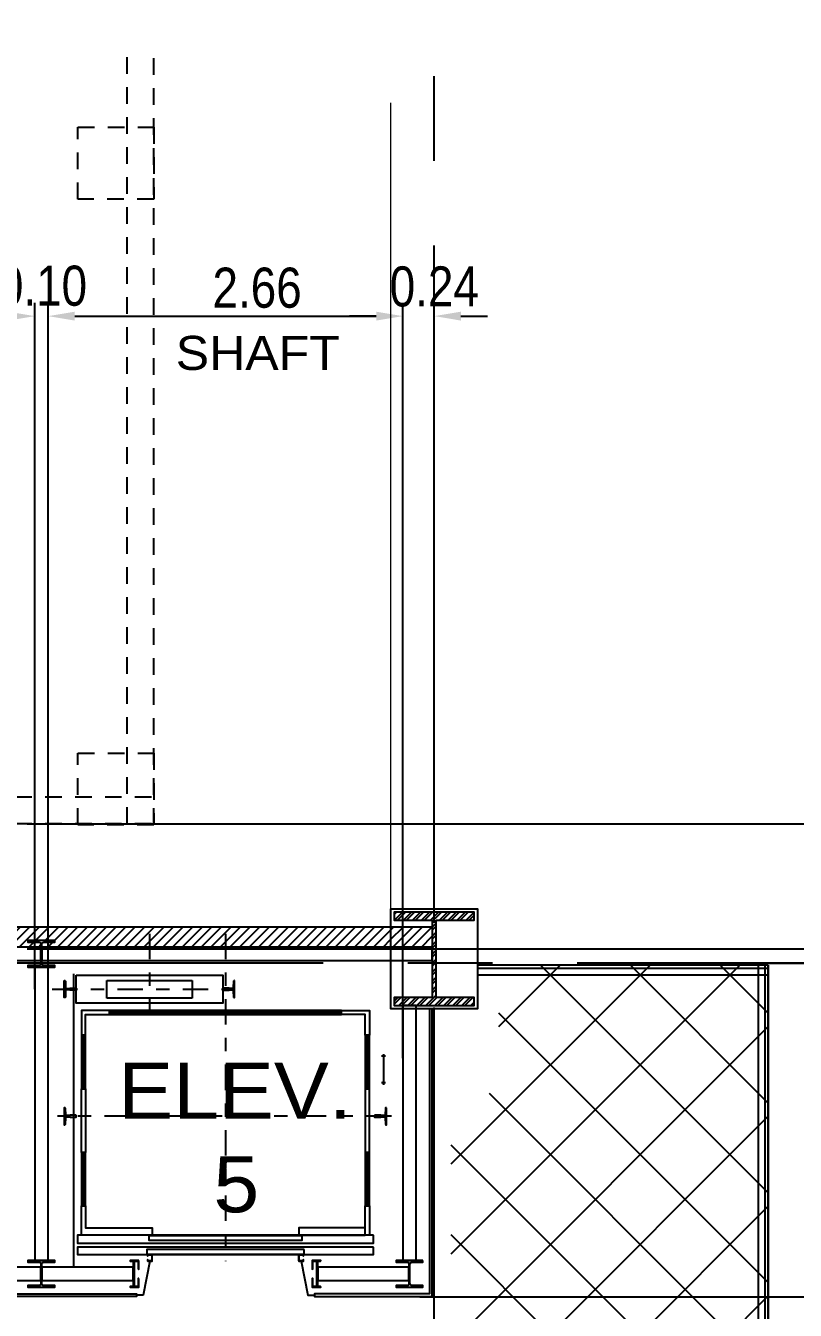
# Model space of a CAD drawing. Header units: millimetres. Extents: x 2148 to 2681, y 758 to 986.
# Drawn here: x 2328.35 to 2334.12, y 891.92 to 901.55 of the extents above; entities that cross this region are included whole.
import ezdxf

# ---------------------------------------------------------------- set-up
doc = ezdxf.new("R2010")
doc.units = ezdxf.units.MM
for name, pattern in [('ACAD_ISO02W100', [15, 12, -3]), ('CENTER2', [28.575, 19.05, -3.175, 3.175, -3.175]), ('HIDDEN', [0.375, 0.25, -0.125])]:
    doc.linetypes.add(name, pattern=pattern)
for name, color, linetype in [('A-Hatch', 253, 'Continuous'), ('ar elev', 2, 'Continuous'), ('at_Entity', 7, 'Continuous'), ('cladding', 2, 'Continuous'), ('COL-EX', 2, 'Continuous'), ('ELAYOUT', 4, 'Continuous'), ('FIXTURE', 1, 'Continuous'), ('HATCH', 8, 'Continuous'), ('S_GRID LINES', 252, 'Continuous')]:
    doc.layers.add(name, color=color, linetype=linetype)
doc.styles.add('ARIALNW', font='ARIALN.TTF')
doc.styles.add('MMTX$0$ESMX$0$X-OPTA1D', font='x-opta1d')
doc.dimstyles.new('DIM 100', dxfattribs={"dimtxt": 0.2, "dimasz": 0.2, "dimexe": 0.1, "dimexo": 0, "dimgap": 0.05, "dimtad": 1, "dimzin": 0, "dimdsep": 46, "dimtxsty": 'ARIALNW', "dimcen": 0.09, "dimclrd": 6, "dimclre": 6, "dimclrt": 13, "dimadec": 0, "dimazin": 0, "dimtfac": 1, "dimtofl": 0, "dimtmove": 2, "dimatfit": 3, "dimfxl": 1, "dimtolj": 1, "dimtzin": 0, "dimarcsym": 0})
pattern_1 = [(45, (-2330.485525, -1026.385114), (-0.0359210245, 0.0359210245), [])]

# ---------------------------------------------------------------- blocks, each defined once
blk = doc.blocks.new('*D2479')
at = {"layer": 'Defpoints', "color": 0, "transparency": 16777216}
for p in [(2331.3028, 892.0192, 0), (2334.9698, 892.0192), (2330.6595, 889.0209, 0)]:
    blk.add_point(p, dxfattribs=at)
at = {"layer": 'FIXTURE', "color": 6, "lineweight": -2, "transparency": 16777216}
for p, q in [((2331.3028, 892.0192), (2335.0698, 892.0192)), ((2334.9698, 889.2209), (2334.9698, 891.8192)), ((2330.6595, 889.0209), (2335.0698, 889.0209))]:
    blk.add_line(p, q, dxfattribs=at)
at = {"layer": 'FIXTURE', "color": 6, "transparency": 16777216}
for points in [[(2334.9364, 891.8192), (2335.0031, 891.8192), (2334.9698, 892.0192)], [(2334.9364, 889.2209), (2335.0031, 889.2209), (2334.9698, 889.0209)]]:
    blk.add_solid(points, dxfattribs=at)
at = {"layer": 'FIXTURE', "color": 13, "transparency": 16777216, "insert": (2334.7666, 890.5201), "char_height": 0.3, "attachment_point": 5, "rotation": 90, "style": 'ARIALNW'}
blk.add_mtext('\\A1;3.00', dxfattribs=at)
blk = doc.blocks.new('*D2480')
at = {"layer": 'Defpoints', "color": 0, "transparency": 16777216}
for p in [(2328.3585, 895.5668, 0), (2328.3585, 894.6305, 0), (2334.9698, 894.6305)]:
    blk.add_point(p, dxfattribs=at)
at = {"layer": 'FIXTURE', "color": 6, "lineweight": -2, "transparency": 16777216}
for p, q in [((2328.3585, 895.5668), (2335.0698, 895.5668)), ((2334.9698, 895.3668), (2334.9698, 894.8305)), ((2328.3585, 894.6305), (2335.0698, 894.6305))]:
    blk.add_line(p, q, dxfattribs=at)
at = {"layer": 'FIXTURE', "color": 6, "transparency": 16777216}
for points in [[(2334.9364, 895.3668), (2335.0031, 895.3668), (2334.9698, 895.5668)], [(2334.9364, 894.8305), (2335.0031, 894.8305), (2334.9698, 894.6305)]]:
    blk.add_solid(points, dxfattribs=at)
at = {"layer": 'FIXTURE', "color": 13, "transparency": 16777216, "insert": (2334.736, 895.2035), "char_height": 0.2, "attachment_point": 5, "rotation": 90, "style": 'ARIALNW'}
blk.add_mtext('\\A1;(VERIFY ACTUAL)', dxfattribs=at)
blk = doc.blocks.new('*D2481')
at = {"layer": 'Defpoints', "color": 0, "transparency": 16777216}
for p in [(2333.0147, 894.5217, 0), (2334.9698, 894.5217), (2333.0147, 892.0192)]:
    blk.add_point(p, dxfattribs=at)
at = {"layer": 'FIXTURE', "color": 6, "lineweight": -2, "transparency": 16777216}
for p, q in [((2333.0147, 894.5217), (2335.0698, 894.5217)), ((2334.9698, 892.2192), (2334.9698, 894.3217)), ((2333.0147, 892.0192), (2335.0698, 892.0192))]:
    blk.add_line(p, q, dxfattribs=at)
at = {"layer": 'FIXTURE', "color": 6, "transparency": 16777216}
for points in [[(2334.9364, 894.3217), (2335.0031, 894.3217), (2334.9698, 894.5217)], [(2334.9364, 892.2192), (2335.0031, 892.2192), (2334.9698, 892.0192)]]:
    blk.add_solid(points, dxfattribs=at)
at = {"layer": 'FIXTURE', "color": 13, "transparency": 16777216, "insert": (2334.7666, 893.2705), "char_height": 0.3, "attachment_point": 5, "rotation": 90, "style": 'ARIALNW'}
blk.add_mtext('\\A1;2.50', dxfattribs=at)
blk = doc.blocks.new('*D2603')
at = {"layer": 'Defpoints', "color": 0, "transparency": 16777216}
for p in [(2328.4157, 899.3738), (2325.7512, 894.5035, 0), (2328.4157, 894.3273, 0)]:
    blk.add_point(p, dxfattribs=at)
at = {"layer": 'FIXTURE', "color": 6, "lineweight": -2, "transparency": 16777216}
for p, q in [((2325.7512, 894.5035), (2325.7512, 899.4738)), ((2328.4157, 894.3273), (2328.4157, 899.4738)), ((2325.9512, 899.3738), (2328.2157, 899.3738))]:
    blk.add_line(p, q, dxfattribs=at)
at = {"layer": 'FIXTURE', "color": 6, "transparency": 16777216}
for points in [[(2325.9512, 899.4071), (2325.9512, 899.3404), (2325.7512, 899.3738)], [(2328.2157, 899.4071), (2328.2157, 899.3404), (2328.4157, 899.3738)]]:
    blk.add_solid(points, dxfattribs=at)
at = {"layer": 'FIXTURE', "color": 13, "transparency": 16777216, "insert": (2327.0834, 899.577), "char_height": 0.3, "attachment_point": 5, "style": 'ARIALNW'}
blk.add_mtext('\\A1;2.66', dxfattribs=at)
blk = doc.blocks.new('*D2604')
at = {"layer": 'Defpoints', "color": 0, "transparency": 16777216}
for p in [(2328.5155, 899.3738), (2328.4157, 894.3273), (2328.5155, 894.3273, 0)]:
    blk.add_point(p, dxfattribs=at)
at = {"layer": 'FIXTURE', "color": 6, "lineweight": -2, "transparency": 16777216}
for p, q in [((2328.4157, 894.3273), (2328.4157, 899.4738)), ((2328.5155, 894.3273), (2328.5155, 899.4738)), ((2328.2157, 899.3738), (2328.0157, 899.3738)), ((2328.7155, 899.3738), (2328.9155, 899.3738))]:
    blk.add_line(p, q, dxfattribs=at)
at = {"layer": 'FIXTURE', "color": 6, "transparency": 16777216}
for points in [[(2328.2157, 899.4071), (2328.2157, 899.3404), (2328.4157, 899.3738)], [(2328.7155, 899.4071), (2328.7155, 899.3404), (2328.5155, 899.3738)]]:
    blk.add_solid(points, dxfattribs=at)
at = {"layer": 'FIXTURE', "color": 13, "transparency": 16777216, "insert": (2328.4734, 899.5999), "char_height": 0.3, "attachment_point": 5, "style": 'ARIALNW'}
blk.add_mtext('\\A1;0.10', dxfattribs=at)
blk = doc.blocks.new('*D2605')
at = {"layer": 'Defpoints', "color": 0, "transparency": 16777216}
for p in [(2331.177, 899.3738), (2328.5155, 894.4326), (2331.177, 893.8093, 0)]:
    blk.add_point(p, dxfattribs=at)
at = {"layer": 'FIXTURE', "color": 6, "lineweight": -2, "transparency": 16777216}
for p, q in [((2328.5155, 894.4326), (2328.5155, 899.4738)), ((2331.177, 893.8093), (2331.177, 899.4738)), ((2328.7155, 899.3738), (2330.977, 899.3738))]:
    blk.add_line(p, q, dxfattribs=at)
at = {"layer": 'FIXTURE', "color": 6, "transparency": 16777216}
for points in [[(2328.7155, 899.4071), (2328.7155, 899.3404), (2328.5155, 899.3738)], [(2330.977, 899.4071), (2330.977, 899.3404), (2331.177, 899.3738)]]:
    blk.add_solid(points, dxfattribs=at)
at = {"layer": 'FIXTURE', "color": 13, "transparency": 16777216, "insert": (2330.0832, 899.585), "char_height": 0.3, "attachment_point": 5, "style": 'ARIALNW'}
blk.add_mtext('\\A1;2.66', dxfattribs=at)
blk = doc.blocks.new('*D2606')
at = {"layer": 'Defpoints', "color": 0, "transparency": 16777216}
for p in [(2331.177, 899.3738), (2331.4124, 894.9285, 0), (2331.177, 893.8093, 0)]:
    blk.add_point(p, dxfattribs=at)
at = {"layer": 'FIXTURE', "color": 6, "lineweight": -2, "transparency": 16777216}
for p, q in [((2331.177, 893.8093), (2331.177, 899.4738)), ((2331.4124, 894.9285), (2331.4124, 899.4738)), ((2330.977, 899.3738), (2330.777, 899.3738)), ((2331.6124, 899.3738), (2331.8124, 899.3738))]:
    blk.add_line(p, q, dxfattribs=at)
at = {"layer": 'FIXTURE', "color": 6, "transparency": 16777216}
for points in [[(2330.977, 899.4071), (2330.977, 899.3404), (2331.177, 899.3738)], [(2331.6124, 899.4071), (2331.6124, 899.3404), (2331.4124, 899.3738)]]:
    blk.add_solid(points, dxfattribs=at)
at = {"layer": 'FIXTURE', "color": 13, "transparency": 16777216, "insert": (2331.4124, 899.5944), "char_height": 0.3, "attachment_point": 5, "style": 'ARIALNW'}
blk.add_mtext('\\A1;0.24', dxfattribs=at)

msp = doc.modelspace()

# ---------------------------------------------------------------- hatches: boundary and pattern name
at = {"layer": 'A-Hatch'}
h = msp.add_hatch(dxfattribs=at)
h.set_pattern_fill('ANSI32', color=256, scale=0.005, style=0)
h.set_pattern_definition([(45, (32.251856, 3e-13), (-0.03367596045, 0.03367596045), []), (45, (32.274306, 3e-13), (-0.03367596045, 0.03367596045), [])])
h.paths.add_polyline_path([(2331.4274167, 894.843508), (2331.7124167, 894.843508), (2331.7124167, 894.903508), (2331.1124167, 894.903508), (2331.1124167, 894.843508), (2331.3974167, 894.843508), (2331.3974167, 894.263508), (2331.1124167, 894.263508), (2331.1124167, 894.203508), (2331.7124167, 894.203508), (2331.7124167, 894.263508), (2331.4274167, 894.263508)])
h = msp.add_hatch(dxfattribs=at)
h.set_pattern_fill('ANSI37', color=256, scale=0.15, style=0)
h.set_pattern_definition([(45, (-2.8079, 3e-13), (-0.336759605, 0.336759605), []), (135, (-2.8079, 3e-13), (-0.336759605, -0.336759605), [])])
h.paths.add_polyline_path([(2331.8968649, 894.5076006), (2331.8968649, 893.5443508), (2331.5394482, 893.5443508), (2331.5394482, 891.6754999), (2331.4174928, 891.6754999), (2331.4174928, 888.991073), (2331.5174952, 888.991073), (2331.5174952, 886.003771), (2331.8968649, 886.003771), (2331.8968649, 885.5205212), (2333.9174928, 885.5205212), (2333.9174928, 894.5076006)])
at = {"layer": 'HATCH'}
h = msp.add_hatch(dxfattribs=at)
h.set_pattern_fill('ANSI31', color=256, scale=0.016, style=0)
h.set_pattern_definition(pattern_1)
h.paths.add_polyline_path([(2325.5327764, 894.7922958), (2325.5327764, 894.6422958), (2325.6933718, 894.6422958), (2325.6980493, 894.6516508), (2325.6980493, 894.6672425), (2325.6964901, 894.6734793), (2325.6918126, 894.6781568), (2325.6855759, 894.679716), (2325.6029394, 894.679716), (2325.6029394, 894.6921894), (2325.8025142, 894.6921894), (2325.8025142, 894.679716), (2325.7198778, 894.679716), (2325.7136411, 894.6781568), (2325.7089635, 894.6734793), (2325.7058452, 894.6672425), (2325.7058452, 894.6422958), (2328.4609128, 894.6422958), (2328.4609128, 894.6672426), (2328.4593536, 894.6734793), (2328.454676, 894.6781568), (2328.4484393, 894.679716), (2328.3642437, 894.679716), (2328.3642437, 894.6921894), (2328.5653777, 894.6921894), (2328.5653777, 894.679716), (2328.4827413, 894.679716), (2328.4749454, 894.6781568), (2328.4702678, 894.6734793), (2328.4687087, 894.6672426), (2328.4687087, 894.6422958), (2331.0874167, 894.6422958), (2331.0874167, 894.7922958)])
h = msp.add_hatch(dxfattribs=at)
h.set_pattern_fill('ANSI31', color=256, scale=0.016, style=0)
h.set_pattern_definition(pattern_1)
h.paths.add_polyline_path([(2331.0874167, 894.7922958), (2331.3974479, 894.7922958), (2331.3974479, 894.6422958), (2331.0874167, 894.6422958)])

# ---------------------------------------------------------------- linework, layer by layer
at = {"ltscale": 0.05}
msp.add_line((2328.7053357, 894.4415258, 0), (2328.7053357, 892.247214, 0), dxfattribs=at)
at = {"layer": 'A-Hatch'}
for p, q in [((2333.9174928, 894.5076006, 0), (2331.7374167, 894.5076006, 0)), ((2333.9174928, 877.038508, 0), (2333.9174928, 894.5076006, 0)), ((2333.9174928, 894.4826006, 0), (2331.7374167, 894.4826006, 0)), ((2333.9174928, 894.4326006, 0), (2331.7374167, 894.4326006, 0))]:
    msp.add_line(p, q, dxfattribs=at)
at = {"layer": 'A-Hatch', "ltscale": 0.5, "elevation": 0}
for points in [[(2333.9174928, 894.5076006), (2333.9174928, 856.6862457), (2319.5156001, 856.6862457), (2319.5156001, 875.9952581)], [(2333.8924928, 894.5076006), (2333.8924928, 856.7112457), (2319.5406001, 856.7112457), (2319.5406001, 875.9952581)], [(2333.8424928, 894.5076006), (2333.8424928, 856.7612457), (2319.5906001, 856.7612457), (2319.5906001, 875.9952581)]]:
    msp.add_lwpolyline(points, dxfattribs=at)
at = {"layer": 'ar elev', "color": 8, "linetype": 'CENTER2', "ltscale": 0.01}
for p, q in [((2329.2763629, 894.7420831, 0), (2329.2763629, 894.171424, 0)), ((2329.8454629, 894.7420831, 0), (2329.8454629, 892.2879369, 0)), ((2328.5452423, 894.3273418, 0), (2329.9751595, 894.3273418, 0)), ((2331.0915672, 893.374684, 0), (2328.585647, 893.374684, 0))]:
    msp.add_line(p, q, dxfattribs=at)
at = {"layer": 'ar elev', "color": 8}
for p, q in [((2331.0460299, 893.8237273, 0), (2331.0164056, 893.8237273, 0)), ((2331.0304382, 893.8284048, 0), (2331.0273198, 893.8268457, 0)), ((2331.0273198, 893.8268457, 0), (2331.0273198, 893.8206089, 0)), ((2331.0273198, 893.8206089, 0), (2331.0335565, 893.8206089, 0)), ((2331.0304382, 893.8393191, 0), (2331.0304382, 893.6085607, 0)), ((2331.0335565, 893.8268457, 0), (2331.0304382, 893.8284048, 0)), ((2331.0351157, 893.8237273, 0), (2331.0335565, 893.8268457, 0)), ((2331.0335565, 893.8206089, 0), (2331.0351157, 893.8237273, 0)), ((2331.0304382, 893.62883, 0), (2331.0273198, 893.6272709, 0)), ((2331.0273198, 893.6272709, 0), (2331.0273198, 893.6210342, 0)), ((2331.0335565, 893.6272709, 0), (2331.0304382, 893.62883, 0)), ((2331.0351157, 893.6241525, 0), (2331.0335565, 893.6272709, 0)), ((2331.04603, 893.6241525, 0), (2331.0164056, 893.6241525, 0)), ((2331.0273198, 893.6210342, 0), (2331.0304382, 893.619475, 0)), ((2331.0304382, 893.619475, 0), (2331.0335565, 893.6210342, 0)), ((2331.0335565, 893.6210342, 0), (2331.0351157, 893.6241525, 0))]:
    msp.add_line(p, q, dxfattribs=at)
at = {"layer": 'ar elev', "elevation": 0}
for points in [[(2328.4827413, 894.679716), (2328.5653777, 894.679716), (2328.5653777, 894.6921894), (2328.3642437, 894.6921894), (2328.3642437, 894.679716), (2328.4484393, 894.679716), (2328.454676, 894.6781568), (2328.4593536, 894.6734793), (2328.4609128, 894.6672426), (2328.4609128, 894.5175615), (2328.4593536, 894.5113248), (2328.4546761, 894.5050881), (2328.4484393, 894.5035289), (2328.3642437, 894.5035289), (2328.3642437, 894.4926146), (2328.5653777, 894.4926146), (2328.5653777, 894.5035289), (2328.4827413, 894.5035289), (2328.4749454, 894.5050881), (2328.4702678, 894.5113248), (2328.4687087, 894.5175615), (2328.4687087, 894.6672426), (2328.4702678, 894.6734793), (2328.4749454, 894.6781568)], [(2328.4702678, 894.5113248), (2328.4687087, 894.5175615), (2328.4687087, 894.6672426), (2328.4702678, 894.6734793), (2328.4749454, 894.6781568), (2328.4827413, 894.679716), (2328.5653777, 894.679716), (2328.5653777, 894.6921894), (2328.3642437, 894.6921894), (2328.3642437, 894.679716), (2328.4484393, 894.679716), (2328.454676, 894.6781568), (2328.4593536, 894.6734793), (2328.4609128, 894.6672426), (2328.4609128, 894.5175615), (2328.4593536, 894.5113248), (2328.4546761, 894.5050881), (2328.4484393, 894.5035289), (2328.3642437, 894.5035289), (2328.3642437, 894.4926146), (2328.5653777, 894.4926146), (2328.5653777, 894.5035289), (2328.4827413, 894.5035289), (2328.4749454, 894.5050881)], [(2328.725973, 894.4318067), (2329.8251935, 894.4318067), (2329.8251935, 894.2228769), (2328.725973, 894.2228769)], [(2328.9816783, 894.1667464), (2328.9754416, 894.1667464), (2328.9754416, 894.1667464), (2328.9816783, 894.1667464)], [(2328.7649525, 893.5789363), (2328.7961361, 893.5789363), (2328.7961361, 893.103387), (2328.7649525, 893.103387)], [(2330.9259733, 893.5789363), (2330.8947897, 893.5789363), (2330.8947897, 893.103387), (2330.9259733, 893.103387)], [(2330.8947897, 892.701119), (2330.9259733, 892.701119), (2330.9259733, 892.4828341), (2330.8947897, 892.4828341)], [(2330.9555976, 892.4828341), (2328.7353281, 892.4828342), (2328.7353281, 892.4220262), (2330.9555976, 892.4220262)], [(2330.4207996, 892.4781566), (2329.2701262, 892.4781566), (2329.2701262, 892.4438547), (2330.4207996, 892.4438547)], [(2330.8947897, 892.5374054), (2330.3958527, 892.5374054), (2330.3958527, 892.4828341), (2330.8947897, 892.4828341)], [(2330.4363914, 892.3736917), (2329.2560936, 892.3736917), (2329.2560936, 892.3409489), (2330.4363914, 892.3409489)], [(2328.4827413, 892.280141), (2328.5653777, 892.280141), (2328.5653777, 892.2926144), (2328.3642438, 892.2926144), (2328.3642438, 892.280141), (2328.4484394, 892.280141), (2328.4546761, 892.2785818), (2328.4593536, 892.2739043), (2328.4609128, 892.2676676), (2328.4609128, 892.1179865), (2328.4593536, 892.1101906), (2328.4546761, 892.1055131), (2328.4484394, 892.1039539), (2328.3642438, 892.1039539), (2328.3642438, 892.0930396), (2328.5653777, 892.0930397), (2328.5653777, 892.1039539), (2328.4827413, 892.1039539), (2328.4749454, 892.1055131), (2328.4702679, 892.1101906), (2328.4687087, 892.1179865), (2328.4687087, 892.2676676), (2328.4702679, 892.2739043), (2328.4749454, 892.2785818)], [(2329.1952856, 892.2926144), (2329.1313593, 892.2926144), (2329.1313593, 892.2910553), (2329.1313593, 892.2879369), (2329.1344777, 892.2863777), (2329.181253, 892.2863777), (2329.1874898, 892.2832594), (2329.1906081, 892.2785818), (2329.1906081, 892.2318065), (2329.1906081, 892.2286881), (2329.1937265, 892.227129), (2329.1952856, 892.227129)], [(2329.1625429, 892.2863777), (2329.1531878, 892.2863777), (2329.1531878, 892.0977172), (2329.1625429, 892.0977172)], [(2329.2966324, 892.3347123), (2329.293514, 892.3378306), (2329.2638896, 892.3378306), (2329.2607713, 892.3347123), (2329.2607713, 892.3269164), (2329.2638896, 892.3269164), (2329.2638896, 892.3347123), (2329.293514, 892.3347123), (2329.293514, 892.2894961), (2329.2638896, 892.2894961), (2329.2638896, 892.297292), (2329.2607713, 892.297292), (2329.2607713, 892.2910553), (2329.2623305, 892.2879369), (2329.2638896, 892.2879369), (2329.293514, 892.2879369), (2329.2950732, 892.2879369), (2329.2966324, 892.2910553)], [(2330.4301548, 892.3362714), (2330.4270365, 892.3378306), (2330.3989712, 892.3378306), (2330.3958529, 892.3362714), (2330.3958529, 892.3347123), (2330.3958529, 892.2910553), (2330.3958529, 892.2879369), (2330.3989712, 892.2879369), (2330.4270365, 892.2879369), (2330.4301548, 892.2879369), (2330.4301548, 892.297292), (2330.4285956, 892.297292), (2330.4285956, 892.2894961), (2330.3974121, 892.2894961), (2330.3974121, 892.3347123), (2330.4285956, 892.3347123), (2330.4285956, 892.3269164), (2330.4301548, 892.3269164)], [(2330.5096727, 892.2863778), (2330.5564481, 892.2863778), (2330.5595664, 892.2879369), (2330.5611256, 892.2910553), (2330.5611256, 892.2926145), (2330.4956401, 892.2926145), (2330.4956401, 892.227129), (2330.4971993, 892.227129), (2330.5003177, 892.2286882), (2330.5018768, 892.2318065), (2330.5018768, 892.2785819), (2330.5049952, 892.2832594)], [(2330.5377379, 892.2863778), (2330.5283829, 892.2863778), (2330.5283829, 892.0977172), (2330.5377379, 892.0977172)], [(2331.326682, 892.2926145), (2331.1271072, 892.2926145), (2331.1271072, 892.280141), (2331.2097437, 892.280141), (2331.2159804, 892.2785819), (2331.2206579, 892.2739043), (2331.2222171, 892.2676676), (2331.2222171, 892.1179865), (2331.2206579, 892.1101906), (2331.2159804, 892.1055131), (2331.2097437, 892.1039539), (2331.1271072, 892.1039539), (2331.1271072, 892.0930397), (2331.326682, 892.0930397), (2331.326682, 892.1039539), (2331.2440456, 892.1039539), (2331.2378089, 892.1055131), (2331.2331313, 892.1101906), (2331.230013, 892.1179865), (2331.230013, 892.2676676), (2331.2331313, 892.2739043), (2331.2378089, 892.2785819), (2331.2440456, 892.280141), (2331.326682, 892.2801411)], [(2329.1952856, 892.156966), (2329.1906081, 892.156966), (2329.1906081, 892.1070723), (2329.1874898, 892.1008355), (2329.181253, 892.0977172), (2329.1313593, 892.0977172), (2329.1313593, 892.0930397), (2329.1952856, 892.0930397)], [(2330.5018768, 892.1070723), (2330.5018768, 892.1538476), (2330.5003177, 892.156966), (2330.4971993, 892.156966), (2330.4956401, 892.156966), (2330.4956401, 892.0930397), (2330.5611256, 892.0930397), (2330.5611256, 892.0945989), (2330.5595664, 892.0977172), (2330.5564481, 892.0977172), (2330.5096727, 892.0977172), (2330.5049952, 892.1008356)], [(2327.751487, 892.0431459), (2329.1781349, 892.0431459), (2329.1781349, 892.0228766), (2327.751487, 892.0228766)]]:
    msp.add_lwpolyline(points, close=True, dxfattribs=at)
at = {"layer": 'ar elev', "color": 3, "elevation": 0}
for points in [[(2328.4609128, 894.6422957), (2325.6974044, 894.6422957), (2325.6974044, 894.5425083), (2328.4609128, 894.5425083)], [(2331.3974167, 894.6422958), (2328.4687087, 894.6422957), (2328.4687087, 894.5425083), (2331.3974167, 894.5425084)], [(2328.515484, 894.4926146), (2328.4156966, 894.4926146), (2328.4156966, 892.2926144), (2328.515484, 892.2926144)], [(2331.2767883, 894.203508), (2331.1770009, 894.203508), (2331.1770009, 892.2926145), (2331.2767883, 892.2926145)], [(2328.4609128, 892.2427207), (2327.7764336, 892.2427207), (2327.7764336, 892.1429333), (2328.4609128, 892.1429333)], [(2329.1531878, 892.2427207), (2328.4687087, 892.2427207), (2328.4687087, 892.1429333), (2329.1531878, 892.1429334)], [(2331.2222171, 892.2427208), (2330.5377379, 892.2427208), (2330.5377379, 892.1429334), (2331.2222171, 892.1429334)]]:
    msp.add_lwpolyline(points, close=True, dxfattribs=at)
at = {"layer": 'ar elev', "color": 8, "elevation": 0}
for points in [[(2328.6370999, 894.3912681), (2328.6402182, 894.3912681), (2328.6433366, 894.3897089), (2328.6448958, 894.3865906), (2328.646455, 894.338256), (2328.6495733, 894.3335785), (2328.6542508, 894.3320193), (2328.6760793, 894.3320193), (2328.6807569, 894.3351377), (2328.7244139, 894.3351377), (2328.725973, 894.3335785), (2328.725973, 894.3195459), (2328.7244139, 894.3195459), (2328.6807569, 894.3195459), (2328.6760793, 894.3226643), (2328.6542508, 894.3226643), (2328.6495733, 894.3195459), (2328.646455, 894.3148684), (2328.6448958, 894.268093), (2328.6433366, 894.2649747), (2328.6402182, 894.2634155), (2328.6370999, 894.2634155)], [(2329.9140667, 894.3912681), (2329.9109483, 894.3912681), (2329.90783, 894.3897089), (2329.9062708, 894.3865906), (2329.9047116, 894.338256), (2329.9015933, 894.3335785), (2329.8969157, 894.3320193), (2329.8750872, 894.3320193), (2329.8704097, 894.3351377), (2329.8267527, 894.3351377), (2329.8251935, 894.3335785), (2329.8251935, 894.3195459), (2329.8267527, 894.3195459), (2329.8704097, 894.3195459), (2329.8750872, 894.3226643), (2329.8969157, 894.3226643), (2329.9015933, 894.3195459), (2329.9047116, 894.3148684), (2329.9062708, 894.268093), (2329.90783, 894.2649747), (2329.9109483, 894.2634155), (2329.9140667, 894.2634155)], [(2330.7154842, 894.1667464), (2328.9754416, 894.1667464), (2328.9754416, 894.137122), (2330.7154842, 894.137122)], [(2330.7154842, 894.1573913), (2328.9754416, 894.1573913), (2328.9754416, 894.1464771), (2330.7154842, 894.1464771)], [(2328.7961361, 893.9812042), (2328.7649525, 893.9812042), (2328.7649525, 893.5789363), (2328.7961361, 893.5789363)], [(2328.7852218, 893.9812042), (2328.7758668, 893.9812042), (2328.7758668, 893.5789363), (2328.7852218, 893.5789363)], [(2330.9259733, 893.9812042), (2330.8947897, 893.9812042), (2330.8947897, 893.5789363), (2330.9259733, 893.5789363)], [(2330.9166182, 893.9812042), (2330.905704, 893.9812042), (2330.905704, 893.5789363), (2330.9166182, 893.5789363)], [(2328.6448958, 893.4339328), (2328.6433366, 893.4370511), (2328.6370999, 893.4370511), (2328.6370999, 893.3107577), (2328.6417774, 893.3107577), (2328.6448958, 893.313876), (2328.6480141, 893.3622106), (2328.6495733, 893.3668881), (2328.6542509, 893.3700065), (2328.6776385, 893.3700065), (2328.6807569, 893.3668881), (2328.6963487, 893.3668881), (2328.7244139, 893.3668881), (2328.725973, 893.3668881), (2328.725973, 893.3809207), (2328.7244139, 893.3824799), (2328.6807569, 893.3824799), (2328.6807569, 893.3809207), (2328.6776385, 893.3793615), (2328.6542509, 893.3793615), (2328.6495733, 893.3809207), (2328.6480141, 893.3855982)], [(2331.0538258, 893.4370511), (2331.0507075, 893.4370511), (2331.0475891, 893.4370511), (2331.04603, 893.4339328), (2331.0444708, 893.3855983), (2331.0413524, 893.3809207), (2331.0366749, 893.3793616), (2331.0148464, 893.3793616), (2331.0101689, 893.3824799), (2330.9961363, 893.3824799), (2330.9665119, 893.3824799), (2330.9649527, 893.3809207), (2330.9649527, 893.3668881), (2330.9665119, 893.3668881), (2331.0101689, 893.3668881), (2331.0148464, 893.3700065), (2331.0366749, 893.3700065), (2331.0413524, 893.3668881), (2331.0444708, 893.3622106), (2331.04603, 893.3138761), (2331.0475891, 893.3123169), (2331.0507075, 893.3107577), (2331.0538258, 893.3107577)], [(2328.7961361, 893.1033871), (2328.7649525, 893.1033871), (2328.7649525, 892.7011191), (2328.7961361, 892.7011191)], [(2328.7852218, 893.1033871), (2328.7758668, 893.1033871), (2328.7758668, 892.7011191), (2328.7852218, 892.7011191)], [(2330.9259733, 893.103387), (2330.8947897, 893.103387), (2330.8947897, 892.701119), (2330.9259733, 892.701119)], [(2330.9166182, 893.103387), (2330.9057039, 893.103387), (2330.9057039, 892.701119), (2330.9166182, 892.701119)]]:
    msp.add_lwpolyline(points, close=True, dxfattribs=at)
at = {"layer": 'ar elev', "linetype": 'ACAD_ISO02W100', "ltscale": 0.3, "elevation": 0}
msp.add_lwpolyline([(2328.9551722, 894.3928273), (2329.5959944, 894.3928273), (2329.5959944, 894.2602971), (2328.9551722, 894.2602971)], close=True, dxfattribs=at)
at = {"layer": 'ar elev', "elevation": 0}
for points in [[(2328.9754416, 894.137122), (2328.9754416, 894.1667464), (2328.7649525, 894.1667464), (2328.7649525, 893.9812042), (2328.7961361, 893.9812042), (2328.7961361, 894.137122), (2328.9754416, 894.137122)], [(2331.3765757, 894.178508), (2331.3765757, 892.043146), (2330.5127911, 892.043146), (2330.5127911, 892.0228767), (2331.396845, 892.0228767), (2331.396845, 894.178508)], [(2330.7154842, 894.137122), (2330.7154842, 894.1667464), (2330.9259733, 894.1667464), (2330.9259733, 893.9812042), (2330.8947897, 893.9812042), (2330.8947897, 894.137122), (2330.7154842, 894.137122)], [(2328.7649525, 892.7011191), (2328.7961361, 892.7011191), (2328.7961361, 892.5374054), (2329.295073, 892.5374054), (2329.295073, 892.4828341), (2328.7649525, 892.4828342), (2328.7649525, 892.7011191)], [(2330.9555976, 892.3924018), (2328.7353281, 892.3924018), (2328.7353281, 892.3378306), (2330.9555976, 892.3378306), (2330.9555976, 892.3924018)], [(2329.2779222, 892.2879369), (2329.2280286, 892.0322317), (2329.178135, 892.0322317)], [(2330.4130039, 892.2879369), (2330.4628976, 892.0322317), (2330.5127912, 892.0322317)]]:
    msp.add_lwpolyline(points, dxfattribs=at)
at = {"layer": 'at_Entity', "color": 7, "lineweight": 9}
msp.add_line((2331.0874167, 894.928508, 0), (2331.0874167, 900.9739454, 0), dxfattribs=at)
at = {"layer": 'cladding', "elevation": 0}
msp.add_lwpolyline([(2331.0874167, 894.928508), (2331.7374167, 894.928508), (2331.7374167, 894.178508), (2331.0874167, 894.178508)], close=True, dxfattribs=at)
at = {"layer": 'COL-EX', "elevation": 0}
msp.add_lwpolyline([(2331.4274167, 894.843508), (2331.7124167, 894.843508), (2331.7124167, 894.903508), (2331.1124167, 894.903508), (2331.1124167, 894.843508), (2331.3974167, 894.843508), (2331.3974167, 894.263508), (2331.1124167, 894.263508), (2331.1124167, 894.203508), (2331.7124167, 894.203508), (2331.7124167, 894.263508), (2331.4274167, 894.263508)], close=True, dxfattribs=at)
at = {"layer": 'ELAYOUT', "ltscale": 10}
for p, q in [((2331.3943561, 894.7922958, 0), (2325.5227764, 894.7922958, 0)), ((2331.3974479, 894.6422958, 0), (2325.5227764, 894.6422958, 0))]:
    msp.add_line(p, q, dxfattribs=at)
at = {"layer": 'HATCH', "linetype": 'HIDDEN', "ltscale": 0.5}
for p, q in [((2329.1081378, 895.5668015, 0), (2329.1081378, 901.3924113, 0)), ((2329.3081378, 895.5584267, 0), (2329.3081378, 901.3924113, 0)), ((2329.1081378, 895.5668015, 0), (2329.1081378, 900.587278, 0)), ((2329.3081378, 895.5584267, 0), (2329.3081378, 900.587278, 0)), ((2329.2922645, 895.7668015, 0), (2327.2328407, 895.7668015, 0)), ((2329.2922645, 895.7668015, 0), (2327.2328407, 895.7668015, 0)), ((2329.2922645, 895.5668015, 0), (2324.5514799, 895.5668015, 0))]:
    msp.add_line(p, q, dxfattribs=at)
at = {"layer": 'HATCH', "linetype": 'HIDDEN', "ltscale": 0.5, "elevation": 0}
for points in [[(2329.3081378, 900.7899637), (2329.3081378, 900.2508648), (2328.7387, 900.2508648), (2328.7387, 900.7899637)], [(2329.3081378, 900.7899637), (2329.3081378, 900.2508648), (2328.7387, 900.2508648), (2328.7387, 900.7899637)], [(2329.3081378, 896.0975256), (2329.3081378, 895.5584267), (2328.7387, 895.5584267), (2328.7387, 896.0975256)], [(2329.3081378, 896.0975256), (2329.3081378, 895.5584267), (2328.7387, 895.5584267), (2328.7387, 896.0975256)]]:
    msp.add_lwpolyline(points, close=True, dxfattribs=at)
at = {"layer": 'S_GRID LINES', "linetype": 'CENTER2', "ltscale": 0.2}
for p, q in [((2331.4124167, 867.518508, 0), (2331.4124167, 903.5418845, 0)), ((2336.2946772, 894.5217363, 0), (2314.7272654, 894.5217363, 0))]:
    msp.add_line(p, q, dxfattribs=at)

# ---------------------------------------------------------------- texts
at = {"color": 2, "style": 'MMTX$0$ESMX$0$X-OPTA1D', "width": 1.1}
msp.add_text('SHAFT', height=0.25536, dxfattribs=at).set_placement((2329.4726006, 898.9703071, 0))
at = {"color": 2, "style": 'MMTX$0$ESMX$0$X-OPTA1D', "text_generation_flag": 6, "width": 1.1}
for s, p in [('ELEV.', (2329.041623, 893.3556361, 0)), ('5', (2329.7556443, 892.6538283, 0))]:
    msp.add_text(s, height=0.42, rotation=180, dxfattribs=at).set_placement(p)

# ---------------------------------------------------------------- dimensions: what is measured, and where the dimension line sits
at = {"layer": 'FIXTURE'}
for base, p1, p2, picture, middle in [((2328.515484, 899.3737795), (2328.4156966, 894.3272802), (2328.515484, 894.3273418, 0), '*D2604', (2328.4733872, 899.5999249)), ((2331.1770009, 899.3737795), (2331.4124167, 894.928508, 0), (2331.1770009, 893.8093425, 0), '*D2606', (2331.4124167, 899.5943543)), ((2331.1770009, 899.3737795), (2328.515484, 894.4325985), (2331.1770009, 893.8093425, 0), '*D2605', (2330.0831873, 899.5849576))]:
    dim = msp.add_linear_dim(base=base, p1=p1, p2=p2, dimstyle='DIM 100', override={"dimtxt": 0.3}, dxfattribs=at)
    dim.commit()
    dim.dimension.update_dxf_attribs({"geometry": picture, "text_midpoint": middle, "dimtype": 160})
dim = msp.add_linear_dim(base=(2328.4156966, 899.3737795), p1=(2325.751196, 894.5035288, 0), p2=(2328.4156966, 894.3272802, 0), dimstyle='DIM 100', override={"dimtxt": 0.3}, dxfattribs=at)
dim.commit()
dim.dimension.update_dxf_attribs({"geometry": '*D2603', "text_midpoint": (2327.0834463, 899.5769514)})
dim = msp.add_linear_dim(base=(2334.9697687, 894.6304587), p1=(2328.3585365, 895.5668015, 0), p2=(2328.3585365, 894.6304587, 0), angle=90, text='(VERIFY ACTUAL)', dimstyle='DIM 100', dxfattribs=at)
dim.commit()
dim.dimension.update_dxf_attribs({"geometry": '*D2480', "text_midpoint": (2334.7359766, 895.2034778), "dimtype": 160})
for base, p1, p2, picture, middle in [((2334.9697687, 894.5217363), (2333.0147445, 892.0191961), (2333.0147445, 894.5217363, 0), '*D2481', (2334.7665968, 893.2704662)), ((2334.9697687, 892.0191961), (2330.6595394, 889.020938, 0), (2331.3027502, 892.0191961, 0), '*D2479', (2334.7665968, 890.5200671))]:
    dim = msp.add_linear_dim(base=base, p1=p1, p2=p2, angle=90, dimstyle='DIM 100', override={"dimtxt": 0.3}, dxfattribs=at)
    dim.commit()
    dim.dimension.update_dxf_attribs({"geometry": picture, "text_midpoint": middle})

doc.saveas('drawing.dxf')
